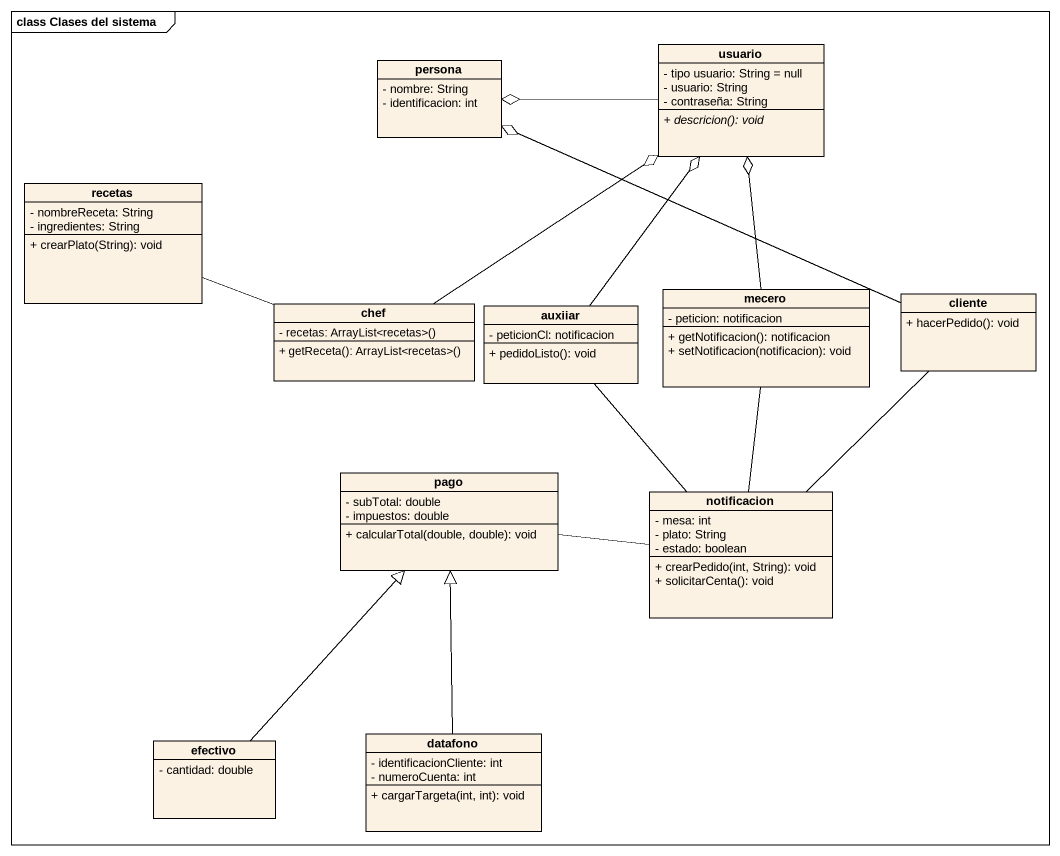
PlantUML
@startuml
mainframe class Clases del sistema
hide circle
hide empty members
skinparam classAttributeIconSize 0
class persona {
  - nombre: String
  - identificacion: int
}
class usuario {
  - tipo usuario: String = null
  - usuario: String
  - contraseña: String
  {abstract} + descricion(): void
}
class recetas {
  - nombreReceta: String
  - ingredientes: String
  + crearPlato(String): void
}
class chef {
  {field} - recetas: ArrayList<recetas>()
  + getReceta(): ArrayList<recetas>()
}
class auxiiar {
  - peticionCl: notificacion
  + pedidoListo(): void
}
class mecero {
  - peticion: notificacion
  + getNotificacion(): notificacion
  + setNotificacion(notificacion): void
}
class cliente {
  + hacerPedido(): void
}
class pago {
  - subTotal: double
  - impuestos: double
  + calcularTotal(double, double): void
}
class notificacion {
  - mesa: int
  - plato: String
  - estado: boolean
  + crearPedido(int, String): void
  + solicitarCenta(): void
}
class datafono {
  - identificacionCliente: int
  - numeroCuenta: int
  + cargarTargeta(int, int): void
}
class efectivo {
  - cantidad: double
}
persona -right- cliente
usuario -left-o persona
recetas -right- chef
chef -up-o usuario
auxiiar -up-o usuario
mecero -up-o usuario
cliente -left-o persona
cliente -- notificacion
pago -right- notificacion
notificacion -up- auxiiar
notificacion -up- mecero
datafono -up-|> pago
efectivo -up-|> pago
@enduml
